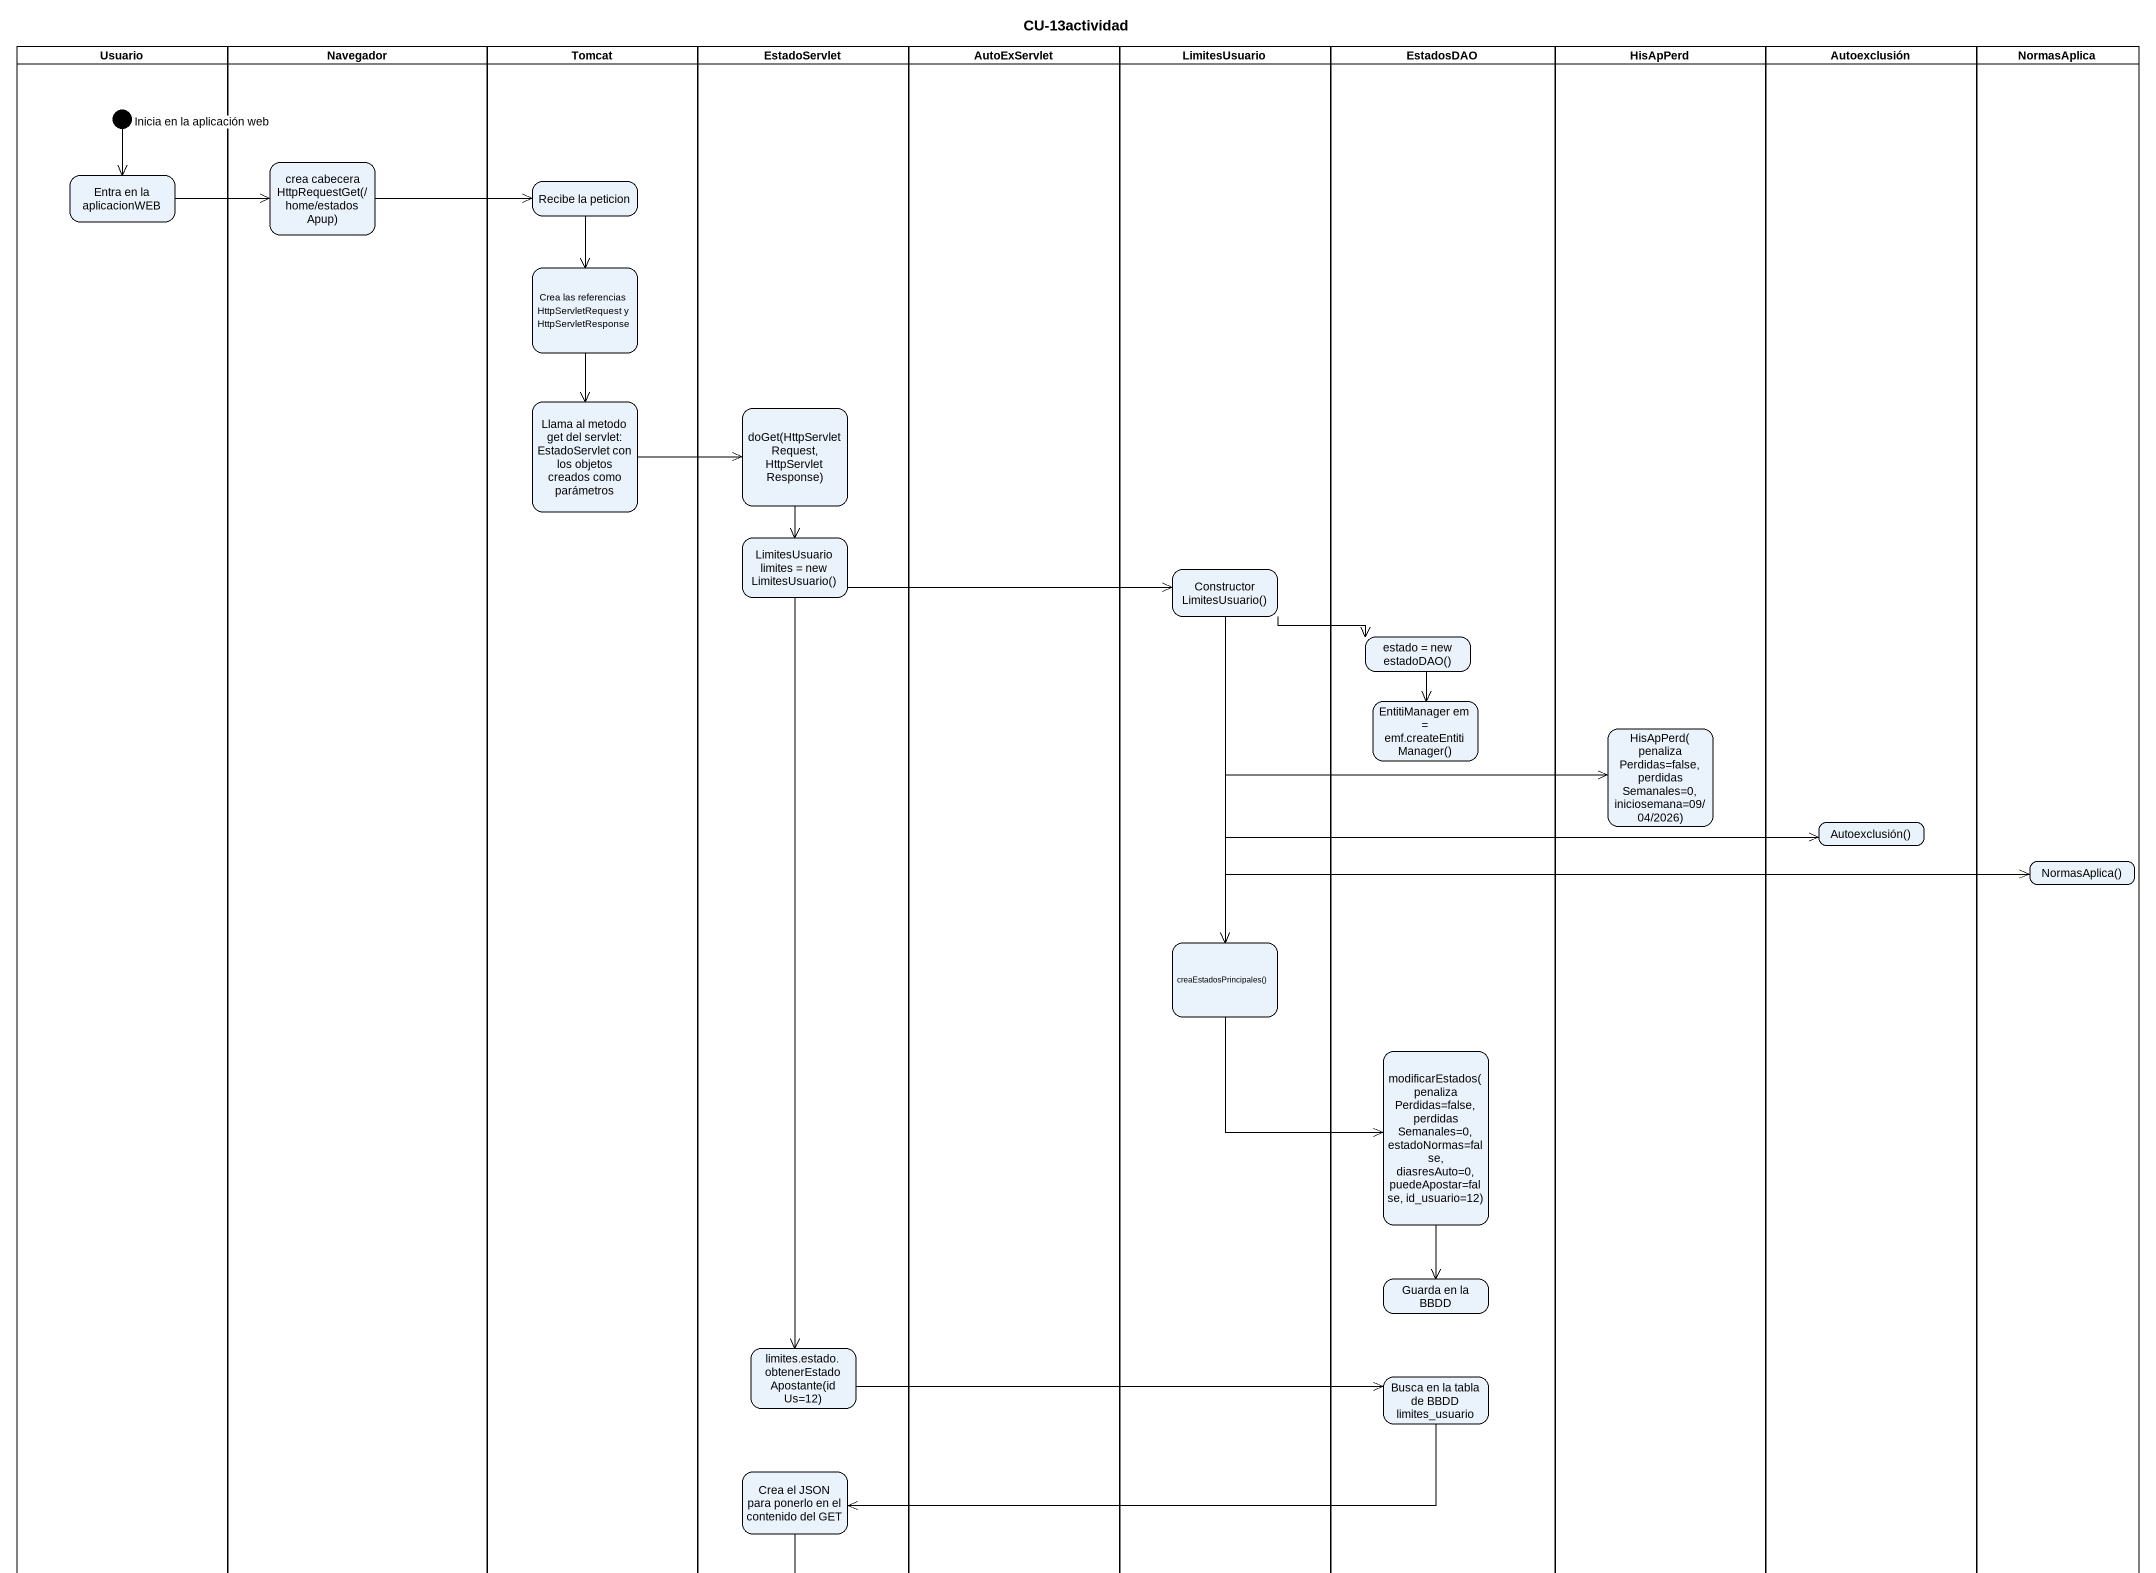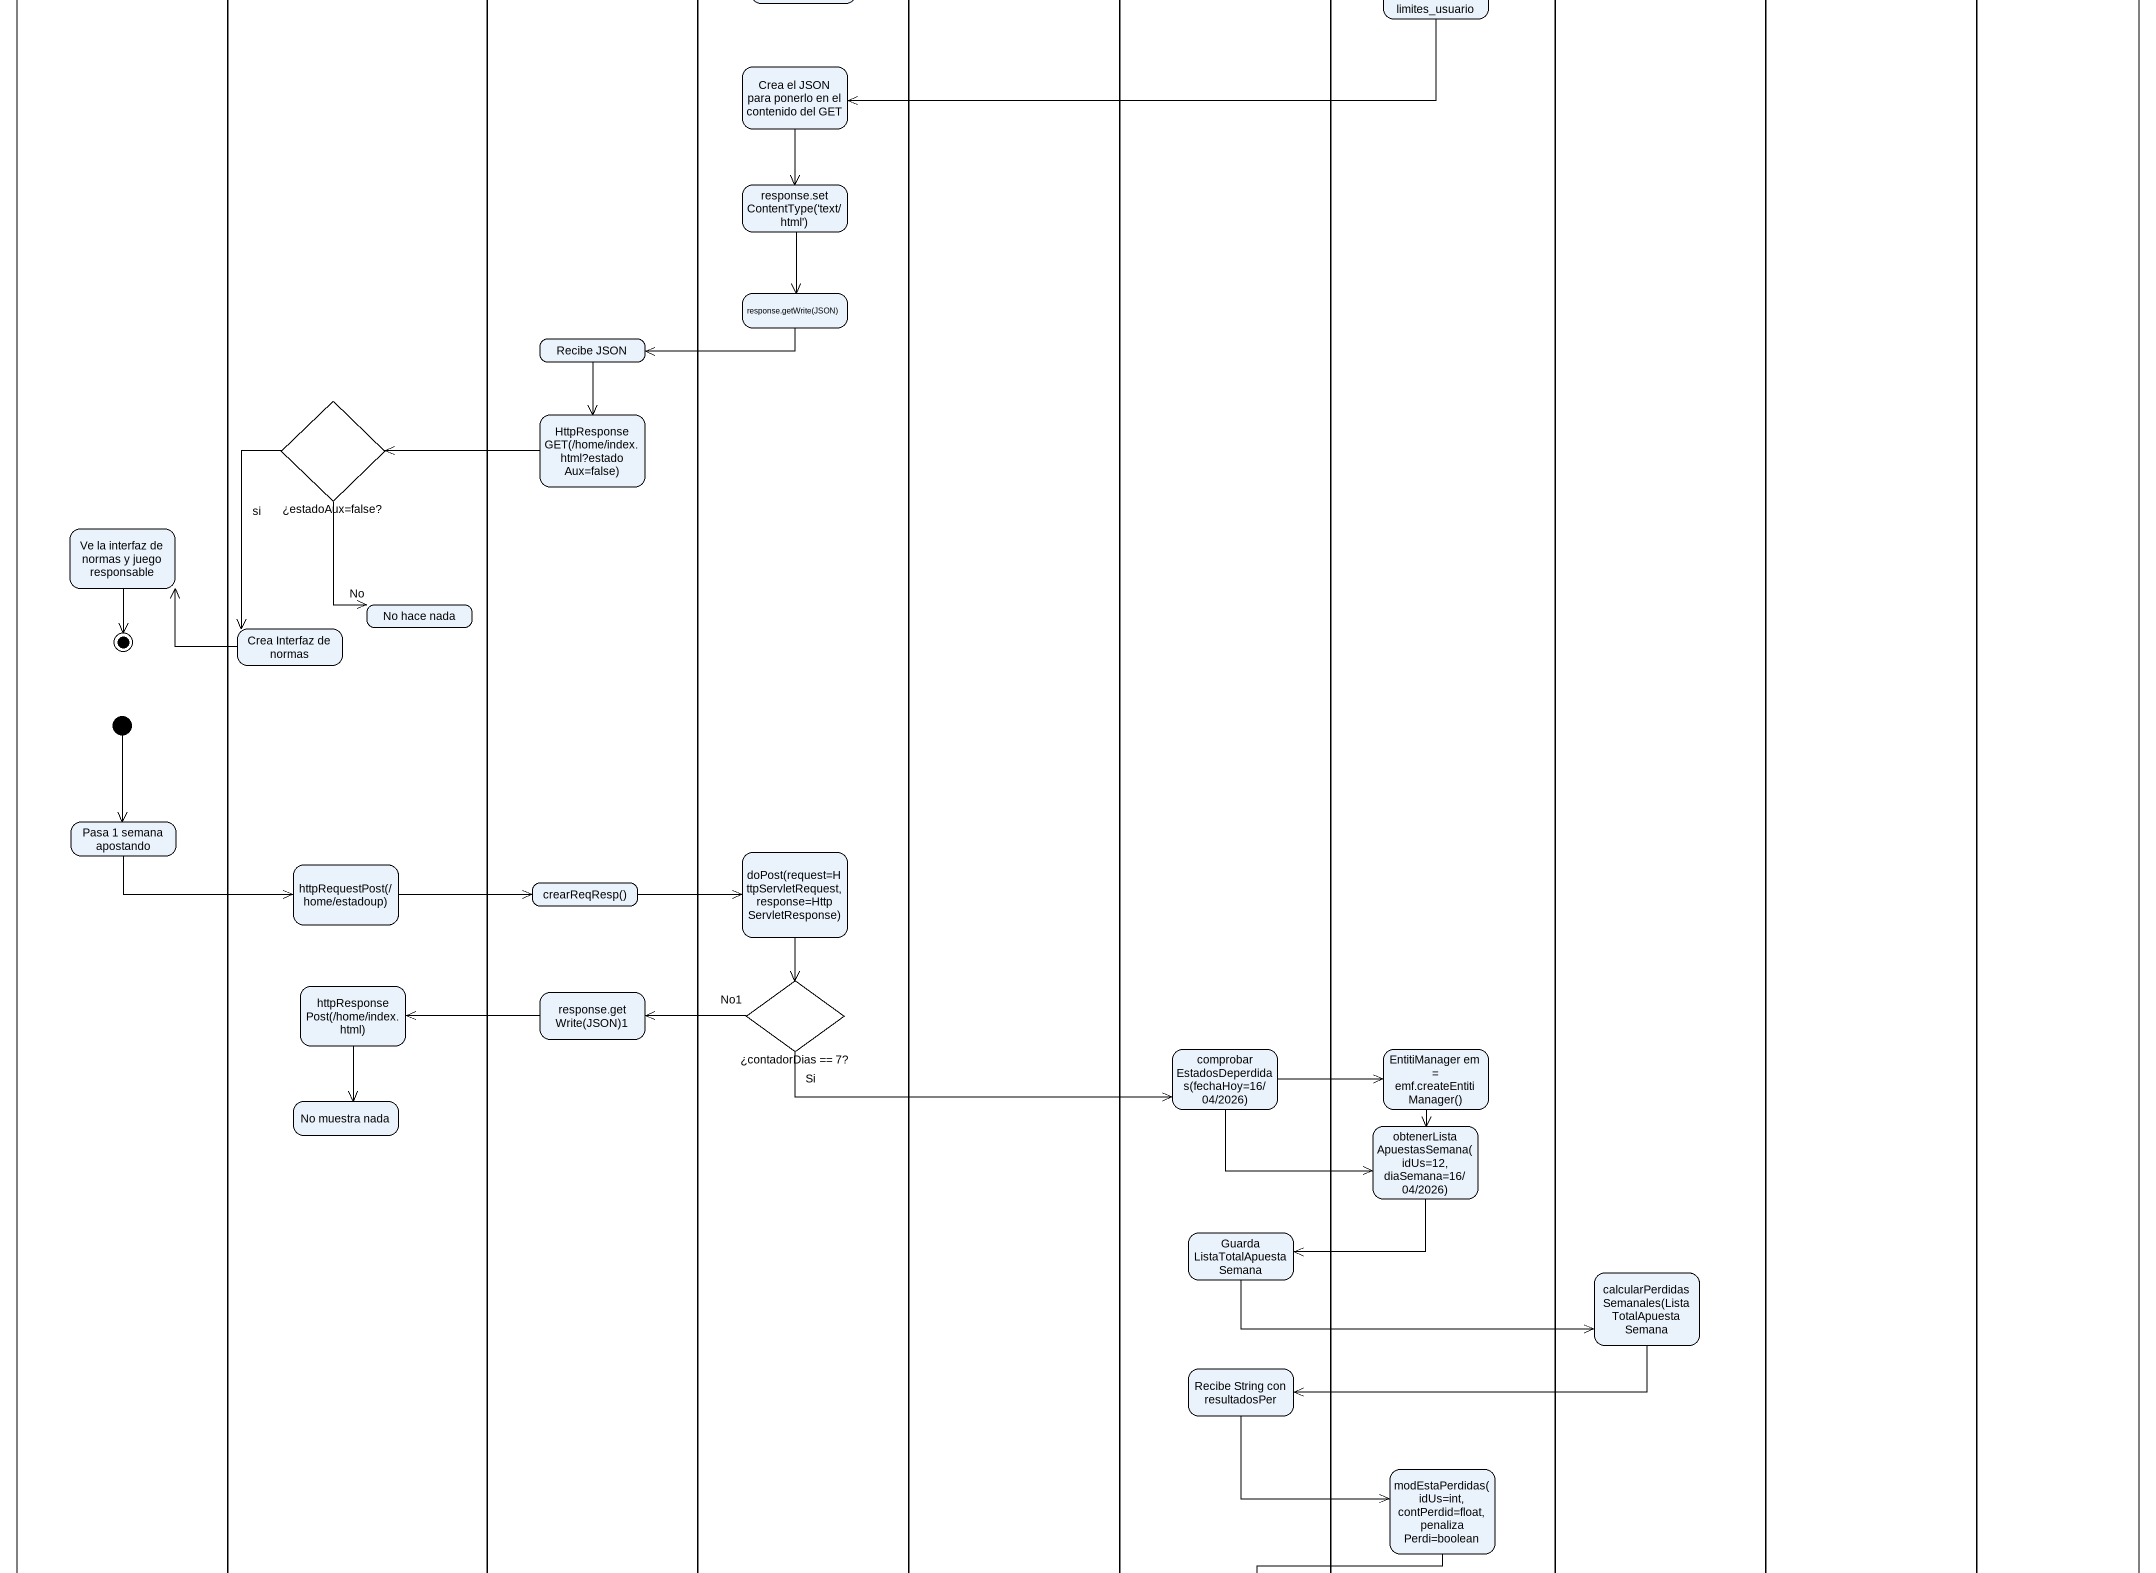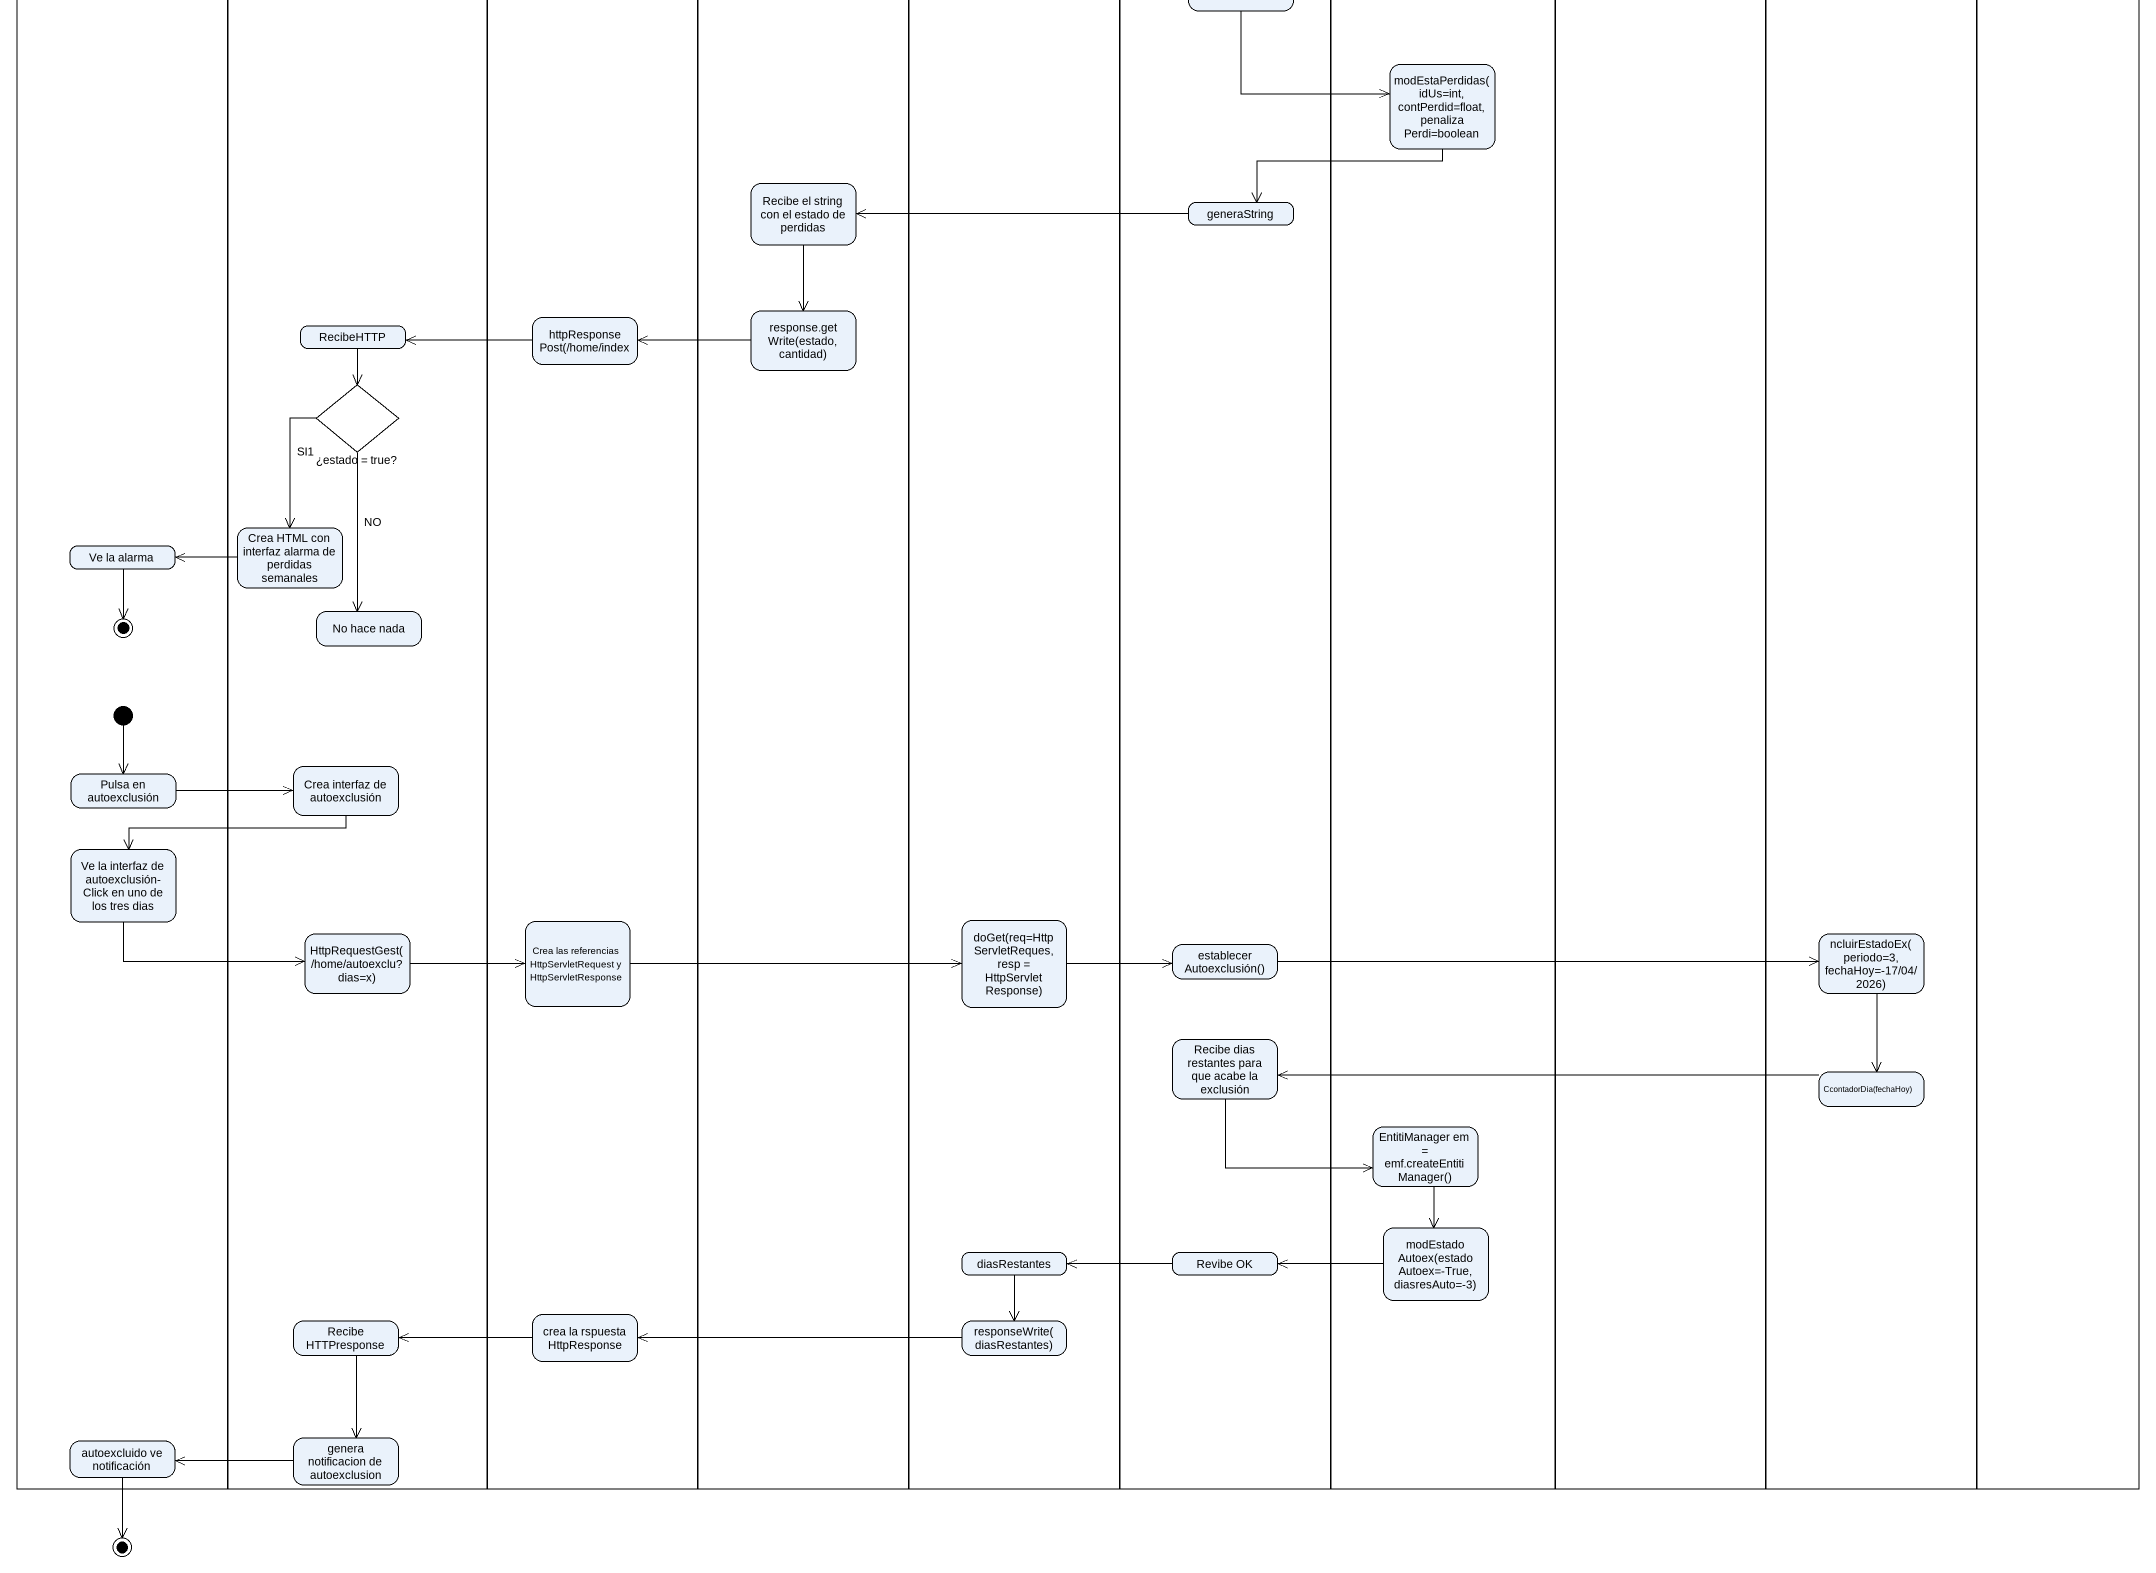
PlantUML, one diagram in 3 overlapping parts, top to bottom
@startuml
title CU-13actividad
hide empty description
state Usuario <<partition>> {
  state "Inicia en la aplicación web" as Inicia_en_la_aplicación_web <<start>>
  state "Entra en la aplicacionWEB" as Entra_en_la_aplicacionWEB
  state "Ve la interfaz de normas y juego responsable" as Ve_la_interfaz_de_normas_y
  state final1 <<end>>
  state initial1 <<start>>
  state "Pasa 1 semana apostando" as Pasa_1_semana_apostando
  state "Ve la alarma" as Ve_la_alarma
  state final2 <<end>>
  state initial2 <<start>>
  state "Pulsa en autoexclusión" as Pulsa_en_autoexclusión
  state "Ve la interfaz de autoexclusión- Click en uno de los tres dias" as Ve_la_interfaz_de
  state "autoexcluido ve notificación" as autoexcluido_ve_notificación
}
state Navegador <<partition>> {
  state "crea cabecera HttpRequestGet(/home/estadosApup)" as crea_cabecera
  state "¿estadoAux=false?" as estadoAux_false <<choice>>
  state "Crea Interfaz de normas" as Crea_Interfaz_de_normas
  state "No hace nada" as No_hace_nada
  state "httpRequestPost(/home/estadoup)" as httpRequestPost_home
  state "httpResponsePost(/home/index.html)" as httpResponsePost_home_index
  state "No muestra nada" as No_muestra_nada
  state RecibeHTTP
  state "¿estado = true?" as estado_true <<choice>>
  state "Crea HTML con interfaz alarma de perdidas semanales" as Crea_HTML_con_interfaz
  state "No hace nada" as No_hace_nada_2
  state "Crea interfaz de autoexclusión" as Crea_interfaz_de
  state "HttpRequestGest(/home/autoexclu?dias=x)" as HttpRequestGest_home
  state "Recibe HTTPresponse" as Recibe_HTTPresponse
  state "genera notificacion de autoexclusion" as genera_notificacion_de
}
state Tomcat <<partition>> {
  state "Recibe la peticion" as Recibe_la_peticion
  state "Crea las referencias HttpServletRequest y HttpServletResponse" as Crea_las_referencias
  state "Llama al metodo get del servlet: EstadoServlet con los objetos creados como parámetros" as Llama_al_metodo_get_del
  state "Recibe JSON" as Recibe_JSON
  state "HttpResponseGET(/home/index.html?estadoAux=false)" as HttpResponseGET_home_index
  state "crearReqResp()" as crearReqResp
  state "response.getWrite(JSON)1" as response_getWrite_JSON_1
  state "httpResponsePost(/home/index" as httpResponsePost_home_index_2
  state "Crea las referencias HttpServletRequest y HttpServletResponse" as Crea_las_referencias_2
  state "crea la rspuesta HttpResponse" as crea_la_rspuesta
}
state EstadoServlet <<partition>> {
  state "doGet(HttpServletRequest, HttpServletResponse)" as doGet_HttpServletRequest
  state "LimitesUsuario limites = new LimitesUsuario()" as LimitesUsuario_limites_new
  state "limites.estado.obtenerEstadoApostante(idUs=12)" as limites_estado
  state "Crea el JSON para ponerlo en el contenido del GET" as Crea_el_JSON_para_ponerlo
  state "response.setContentType('text/html')" as response_setContentType
  state "response.getWrite(JSON)" as response_getWrite_JSON
  state "doPost(request=HttpServletRequest, response=HttpServletResponse)" as doPost_request
  state "¿contadorDias == 7?" as contadorDias_7 <<choice>>
  state "Recibe el string con el estado de perdidas" as Recibe_el_string_con_el
  state "response.getWrite(estado, cantidad)" as response_getWrite_estado
}
state AutoExServlet <<partition>> {
  state "doGet(req=HttpServletReques, resp = HttpServletResponse)" as doGet_req_HttpServletReques
  state diasRestantes
  state "responseWrite(diasRestantes)" as responseWrite_diasRestantes
}
state LimitesUsuario <<partition>> {
  state "Constructor LimitesUsuario()" as Constructor_LimitesUsuario
  state "creaEstadosPrincipales()" as creaEstadosPrincipales
  state "comprobarEstadosDeperdidas(fechaHoy=16/04/2026)" as comprobarEstadosDeperdidas
  state "Guarda ListaTotalApuestaSemana" as Guarda_ListaTotalApuestaSema
  state "Recibe String con resultadosPer" as Recibe_String_con
  state generaString
  state "establecerAutoexclusión()" as establecerAutoexclusión
  state "Recibe dias restantes para que acabe la exclusión" as Recibe_dias_restantes_para
  state "Revibe OK" as Revibe_OK
}
state EstadosDAO <<partition>> {
  state "estado = new estadoDAO()" as estado_new_estadoDAO
  state "EntitiManager em = emf.createEntitiManager()" as EntitiManager_em_emf
  state "modificarEstados(penalizaPerdidas=false, perdidasSemanales=0, estadoNormas=false, diasresAuto=0, puedeApostar=false, id_usuario=12)" as modificarEstados
  state "Guarda en la BBDD" as Guarda_en_la_BBDD
  state "Busca en la tabla de BBDD limites_usuario" as Busca_en_la_tabla_de_BBDD
  state "EntitiManager em = emf.createEntitiManager()" as EntitiManager_em_emf_2
  state "obtenerListaApuestasSemana(idUs=12, diaSemana=16/04/2026)" as obtenerListaApuestasSemana
  state "modEstaPerdidas(idUs=int, contPerdid=float, penalizaPerdi=boolean" as modEstaPerdidas_idUs_int
  state "EntitiManager em = emf.createEntitiManager()" as EntitiManager_em_emf_3
  state "modEstadoAutoex(estadoAutoex=-True, diasresAuto=-3)" as modEstadoAutoex
}
state HisApPerd <<partition>> {
  state "HisApPerd(penalizaPerdidas=false, perdidasSemanales=0, iniciosemana=09/04/2026)" as HisApPerd_penalizaPerdidas
  state "calcularPerdidasSemanales(ListaTotalApuestaSemana" as calcularPerdidasSemanales
}
state Autoexclusión <<partition>> {
  state "Autoexclusión()" as Autoexclusión_2
  state "ncluirEstadoEx(periodo=3, fechaHoy=-17/04/2026)" as ncluirEstadoEx_periodo_3
  state "CcontadorDia(fechaHoy)" as CcontadorDia_fechaHoy
}
state NormasAplica <<partition>> {
  state "NormasAplica()" as NormasAplica_2
}
state final3 <<end>>
Inicia_en_la_aplicación_web --> Entra_en_la_aplicacionWEB
Entra_en_la_aplicacionWEB -right-> crea_cabecera
crea_cabecera -right-> Recibe_la_peticion
Recibe_la_peticion --> Crea_las_referencias
Crea_las_referencias --> Llama_al_metodo_get_del
Llama_al_metodo_get_del -right-> doGet_HttpServletRequest
doGet_HttpServletRequest --> LimitesUsuario_limites_new
LimitesUsuario_limites_new -right-> Constructor_LimitesUsuario
LimitesUsuario_limites_new --> limites_estado
Constructor_LimitesUsuario -right-> estado_new_estadoDAO
Constructor_LimitesUsuario -right-> HisApPerd_penalizaPerdidas
Constructor_LimitesUsuario -right-> Autoexclusión_2
Constructor_LimitesUsuario -right-> NormasAplica_2
Constructor_LimitesUsuario --> creaEstadosPrincipales
estado_new_estadoDAO --> EntitiManager_em_emf
creaEstadosPrincipales --> modificarEstados
modificarEstados --> Guarda_en_la_BBDD
limites_estado -right-> Busca_en_la_tabla_de_BBDD
Busca_en_la_tabla_de_BBDD -left-> Crea_el_JSON_para_ponerlo
Crea_el_JSON_para_ponerlo --> response_setContentType
response_setContentType --> response_getWrite_JSON
response_getWrite_JSON -left-> Recibe_JSON
Recibe_JSON --> HttpResponseGET_home_index
estadoAux_false --> Crea_Interfaz_de_normas : si
estadoAux_false --> No_hace_nada : No
HttpResponseGET_home_index -left-> estadoAux_false
Ve_la_interfaz_de_normas_y --> final1
Crea_Interfaz_de_normas -left-> Ve_la_interfaz_de_normas_y
initial1 --> Pasa_1_semana_apostando
Pasa_1_semana_apostando -right-> httpRequestPost_home
httpRequestPost_home -right-> crearReqResp
crearReqResp -right-> doPost_request
doPost_request --> contadorDias_7
contadorDias_7 -left-> response_getWrite_JSON_1 : No1
contadorDias_7 -right-> comprobarEstadosDeperdidas : Si
httpResponsePost_home_index --> No_muestra_nada
response_getWrite_JSON_1 -left-> httpResponsePost_home_index
comprobarEstadosDeperdidas -right-> EntitiManager_em_emf_2
comprobarEstadosDeperdidas -right-> obtenerListaApuestasSemana
EntitiManager_em_emf_2 --> obtenerListaApuestasSemana
obtenerListaApuestasSemana -left-> Guarda_ListaTotalApuestaSema
Guarda_ListaTotalApuestaSema -right-> calcularPerdidasSemanales
calcularPerdidasSemanales -left-> Recibe_String_con
Recibe_String_con -right-> modEstaPerdidas_idUs_int
modEstaPerdidas_idUs_int -left-> generaString
Recibe_el_string_con_el --> response_getWrite_estado
generaString -left-> Recibe_el_string_con_el
RecibeHTTP --> estado_true
httpResponsePost_home_index_2 -left-> RecibeHTTP
response_getWrite_estado -left-> httpResponsePost_home_index_2
estado_true --> Crea_HTML_con_interfaz : SI1
estado_true --> No_hace_nada_2 : NO
Ve_la_alarma --> final2
Crea_HTML_con_interfaz -left-> Ve_la_alarma
initial2 --> Pulsa_en_autoexclusión
Pulsa_en_autoexclusión -right-> Crea_interfaz_de
Crea_interfaz_de -left-> Ve_la_interfaz_de
Ve_la_interfaz_de -right-> HttpRequestGest_home
HttpRequestGest_home -right-> Crea_las_referencias_2
Crea_las_referencias_2 -right-> doGet_req_HttpServletReques
doGet_req_HttpServletReques -right-> establecerAutoexclusión
establecerAutoexclusión -right-> ncluirEstadoEx_periodo_3
ncluirEstadoEx_periodo_3 --> CcontadorDia_fechaHoy
Recibe_dias_restantes_para -right-> EntitiManager_em_emf_3
CcontadorDia_fechaHoy -left-> Recibe_dias_restantes_para
EntitiManager_em_emf_3 --> modEstadoAutoex
modEstadoAutoex -left-> Revibe_OK
diasRestantes --> responseWrite_diasRestantes
Revibe_OK -left-> diasRestantes
Recibe_HTTPresponse --> genera_notificacion_de
crea_la_rspuesta -left-> Recibe_HTTPresponse
responseWrite_diasRestantes -left-> crea_la_rspuesta
autoexcluido_ve_notificación --> final3
genera_notificacion_de -left-> autoexcluido_ve_notificación
@enduml
